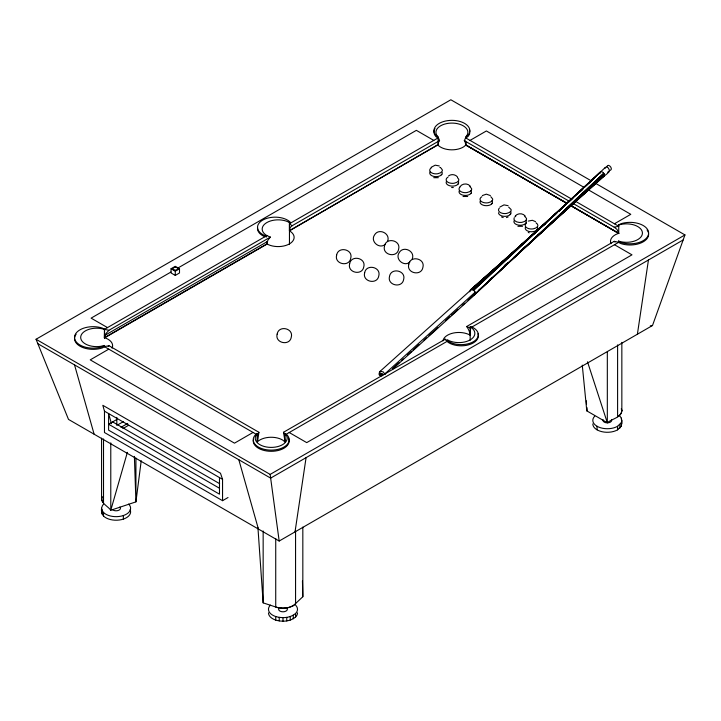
<?xml version="1.0" encoding="UTF-8"?>
<svg xmlns="http://www.w3.org/2000/svg" width="721" height="721" viewBox="0 0 721 721"><rect width="100%" height="100%" fill="white"/><g stroke="black" fill="none" stroke-linecap="round" stroke-linejoin="round"><path stroke-width="1.08" d="M567.121 203.358L465.784 144.849L465.793 141.902L465.784 145.101L463.729 146.805A15.97 9.22 0 0 1 438.467 145.597L438.035 140.577M442.964 340.889A15.97 9.22 0 0 1 453.41 333.021A15.97 9.22 0 0 1 470.164 335.166L470.624 327.794M74.542 338.6A18.602 10.743 0 0 0 102.13 348L104.626 346.756L104.626 345.575L102.13 346.819A18.602 10.743 0 0 1 74.542 337.41A18.602 10.743 0 0 1 102.13 328.01L104.626 329.254L104.41 337.68L266.896 243.905A15.97 9.22 0 0 0 289.454 243.887A15.97 9.22 0 0 0 289.454 230.846L438.062 144.57M257.307 442.018L257.307 433.718L255.288 434.952A17.962 10.364 0 0 0 271.195 450.129A17.962 10.364 0 0 0 287.111 434.952L285.128 433.7L285.128 442L282.758 440.116A15.97 9.22 0 0 0 257.559 441.685L258.911 432.276L108.961 345.701L104.428 346.639L104.428 345.458L100.679 346.332A15.97 9.22 0 0 1 80.68 337.347A15.97 9.22 0 0 1 100.895 328.524L108.898 330.299L270.357 237.083L266.86 235.587L104.419 329.371L104.419 337.978L266.86 244.194L267.833 240.273L270.357 237.083M439.639 140.577L291.663 226.015A13.924 6.922 66.1 0 0 289.472 230.612L438.053 144.84C437.629 142.01 441.189 140.144 438.035 137.945L289.454 223.726L289.454 230.846M103.518 438.972L103.518 502.988C101.949 501.329 100.994 498.797 102.067 496.625C99.741 502.825 108.015 506.142 110.782 510.252L135.927 501.87L141.226 460.728M621.844 342.349L621.844 410.871C620.943 417.82 611.687 418.874 607.325 422.722L586.795 410.871L582.262 365.132M295.024 531.9L306.074 457.664M637.391 334.229L648.449 259.993M104.419 337.978L105.681 333.895L108.898 330.299M604.964 168.489C604.955 166.488 607.56 166.785 608.371 168.101C611.633 171.517 606.091 174.275 603.982 176.294L547.96 226.115M603.144 176.753C606.181 175.636 602.63 170.084 600.223 172.058L473.724 290.157L470.822 289.671L469.732 291.789M606.866 166.767C607.911 162.45 613.877 169.093 610.128 170.444M130.122 509.666A14.519 8.382 0 0 1 121.651 519.589A14.519 8.382 0 0 1 103.518 516.029C100.706 512.847 100.706 507.278 103.518 504.087M101.571 511.838L102.067 509.666M387.538 241.328C390.89 233.532 378.75 227.647 374.587 234.866C369.909 241.337 379.363 249.511 385.185 244.392M412.205 259.019C415.557 251.223 403.418 245.347 399.254 252.566C394.576 259.037 404.03 267.212 409.861 262.093M621.844 410.871L621.358 408.699C622.872 411.889 620.366 415.287 617.6 416.792L617.6 344.908M592.806 423.912A14.519 8.382 0 0 0 601.774 431.654A14.519 8.382 0 0 0 617.6 429.833L621.358 426.075C620.952 422.686 623.025 418.82 619.907 416.161M621.358 426.075L621.844 420.352M127.374 452.319L110.782 510.252L110.782 442.856M591.31 180.863L450.85 99.768L36.05 339.258L68.495 419.406L279.18 541.038L652.505 325.504L684.95 234.929L596.186 183.684M438.116 144.083L438.053 144.84M382.094 373.739L382.175 374.532A1.875 1.208 7.8 0 0 382.824 375.244M257.325 441.748L257.307 434.907L258.911 432.276M465.784 144.849C465.288 141.334 462.846 138.657 467.794 136.72A17.953 10.364 0 0 0 469.804 132.655M381.779 373.775L380.571 374.722L381.769 374.56M459.89 186.901C462.017 183.305 467.596 182.936 470.254 186.108M469.822 186.451L471.561 188.56A4.741 2.74 0 0 1 471.137 190.416L469.822 191.606L466.992 192.552A6.309 3.641 0 0 1 460.349 191.245A6.309 3.641 0 0 1 459.89 187.208M490.812 196.707L492.551 198.807A4.741 2.74 0 0 1 492.128 200.663L490.812 201.862L487.982 202.799A6.309 3.641 0 0 1 480.88 201.105A6.309 3.641 0 0 1 481.889 196.707M524.69 216.264L526.438 218.373A4.741 2.74 0 0 1 526.015 220.229L524.69 221.419L521.86 222.365A6.309 3.641 0 0 1 514.136 217.904M594.753 416.161A14.519 8.382 0 0 0 598.493 427.003A14.519 8.382 0 0 0 617.6 426.282L621.358 422.524M257.307 433.718L255.874 435.592A15.97 9.22 0 0 0 272.908 447.353A15.97 9.22 0 0 0 285.219 433.763L285.128 433.7M441.387 174.906L441.82 174.383M457.808 184.396L458.25 183.864M470.705 193.706L471.137 193.174M491.695 203.953L492.128 203.43M510.18 214.624L510.612 214.101M525.573 223.519L526.015 222.987M536.875 230.035L537.307 229.512M302.829 527.096L302.829 596.736L293.258 605.73L288.553 607.551L282.993 608.191L277.432 607.551L263.156 602.873L257.947 527.754M108.177 346.486L108.961 345.701M586.858 184.729L473.724 290.157L475.527 292.753L474.977 294.538L392.837 368.927M588.498 183.206L605.298 167.461M476.257 292.726L467.974 300.287M478.726 290.428L516.66 255.18M519.138 252.882L604.072 173.95L473.778 295.033L476.257 292.744M478.735 290.455L604.27 174.626L518.435 253.359M547.969 220.815L472.985 289.77L599.98 172.508L599.935 173.725M549.618 219.301L565.273 204.899M568.572 201.871L582.577 188.992M594.113 178.384L584.226 187.478L486.387 130.961L470.029 140.406M489.55 279.856L492.028 277.585M501.104 269.257L508.53 262.444M512.658 258.659L516.786 254.874M594.077 178.375L472.219 289.554L538.56 229.377M488.829 280.595L492.155 277.567M499.635 270.745L507.945 263.174M510.432 260.894L604.324 175.266L554.494 220.365M541.056 227.124L555.152 214.335M559.298 210.577L565.931 204.557M568.418 202.304L571.735 199.293M580.035 191.777L582.523 189.515M475.319 292.032L384.906 373.839A1.839 0.631 -22.7 0 1 383.842 374.388A1.893 0.649 -22.7 0 1 382.22 374.605L382.175 374.532M504.673 265.463L506.331 263.958M521.274 250.43L530.413 242.166M532.071 240.661L536.226 236.903M537.884 235.397L552.836 221.87M392.431 368.683L399.074 362.672M401.561 360.419L403.219 358.914M407.374 355.156L411.52 351.397M413.178 349.892L418.991 344.638M423.975 340.123L426.462 337.87M428.959 335.616L438.089 327.352M445.56 320.584L449.706 316.825M451.364 315.32L458.006 309.309M462.161 305.551L464.648 303.298M547.239 221.554L379.661 371.721L379.084 373.577L380.273 375.731M556.558 212.821L471.48 289.518L503.231 261.11M559.063 210.568L573.24 197.779M579.08 192.516L583.253 188.758M504.015 266.175L506.521 263.913M514.037 257.136L516.542 254.883M519.886 251.872L604.225 175.843M431.14 167.317L435.196 165.172L439.305 165.956M499.932 207.035L503.988 204.89L508.098 205.674M515.326 215.921C517.786 213.037 522.68 213.037 525.131 215.921M504.898 259.614L524.113 242.427M526.618 240.183L539.984 228.224M541.66 226.727L545.833 222.987M551.682 217.751L555.855 214.02M559.199 211.028L561.704 208.784M550.592 218.562L552.277 217.066M553.953 215.57L557.315 212.569M558.991 211.073L562.353 208.081M522.671 248.799L524.347 247.303M532.846 239.615L536.091 236.839M537.884 235.118L546.987 227.124M470.29 290.004L524.879 241.805M526.564 240.318L529.917 237.353M534.117 233.64L540.002 228.449M541.678 226.971L545.04 224.006M470.822 289.671L530.593 236.83M533.964 233.856L535.649 232.369M543.228 225.664L545.752 223.438M609.065 171.706L607.677 172.13M571.789 199.149L465.811 137.963L466.099 136.53A15.97 9.22 0 0 0 453.23 123.12A15.97 9.22 0 0 0 436.692 135.115L438.035 136.765L438.035 139.703M448.462 175.996C451.031 173.869 455.194 174.275 457.366 176.798M482.349 195.553L486.351 194.156L490.352 195.553M270.42 605.099A14.519 8.382 0 0 0 275.728 616.545C282.299 618.465 290.184 618.095 295.565 613.481A14.519 8.382 0 0 0 295.565 605.099M268.473 612.841A14.519 8.382 0 0 0 275.728 620.105C282.299 622.025 290.184 621.646 295.565 617.032A14.519 8.382 0 0 0 297.512 612.841M465.928 138.026L465.928 136.846L467.794 135.53A17.953 10.364 0 0 0 451.905 120.353A17.953 10.364 0 0 0 436.016 135.53L437.89 136.846L437.89 138.026L436.016 136.72A17.953 10.364 0 0 1 434.97 128.464M171.048 268.753L175.275 266.31L179.502 268.753L179.502 272.971L175.275 275.413L171.048 272.971L171.048 268.753L175.275 271.195L179.502 268.753M170.958 272.033L91.107 318.141L107.546 327.631M177.781 268.104L416.368 130.348L433.781 140.406M266.86 235.587A15.97 9.22 0 0 1 266.86 222.546A15.97 9.22 0 0 1 289.454 222.546L290.058 222.194L289.301 221.32A17.592 10.157 0 0 0 262.579 220.184A17.592 10.157 0 0 0 264.922 235.596L266.22 235.956L266.22 237.146M105.086 335.247L267.374 241.553M108.781 349.153L90.233 359.869L234.496 443.163L253.053 432.447M116.82 419.487L108.61 424.227L219.481 488.243M117.784 424.867L123.534 421.542M120.957 427.328L127.725 423.425M122.894 428.589L128.689 425.237M614.427 223.771L630.785 214.326L588.147 189.704M285.128 442L283.488 432.276L445.127 339.249M470.128 334.905L469.515 332.093A13.96 9.04 53 0 0 467.28 327.397L466.64 326.532L614.211 241.337L618.735 242.274L618.735 241.093L619.519 241.391A15.97 9.22 0 0 0 642.402 233.604A15.97 9.22 0 0 0 621.178 224.375L618.537 224.952L618.537 226.142M447.092 340.186L447.579 339.906A15.97 9.22 0 0 0 470.164 339.906A15.97 9.22 0 0 0 470.164 326.865L471.904 327.01A17.133 9.896 0 0 1 473.228 341.79A17.133 9.896 0 0 1 447.66 340.808L447.092 340.186L447.66 341.988A17.133 9.896 0 0 0 468.506 344.872A17.133 9.896 0 0 0 477.924 333.76M648.63 234.271A18.584 10.725 0 0 1 621.024 243.644L618.537 242.391L618.735 241.093M286.039 434.357L447.579 341.096L444.947 339.059L445.362 340.051M471.597 327.226L618.735 242.274M222.555 500.689L222.555 479.348L220.482 473.228L102.815 405.301L104.473 411.177L104.473 432.519L222.555 500.689L228.025 497.526M36.05 339.258L270.15 474.409L684.95 234.929M683.148 239.958L270.645 478.113L37.852 343.71M618.537 224.952L621.024 223.708A18.584 10.725 0 0 1 648.63 233.081A18.584 10.725 0 0 1 621.024 242.454L618.537 241.211M508.098 216.994L506.466 217.589M528.259 221.086L532.368 220.302L535.523 221.635M618.753 225.078L618.726 233.397L617.455 233.757A15.97 9.22 0 0 0 610.975 243.653M438.35 177.699L433.727 177.699M467.668 196.491L463.044 196.491M522.545 226.304L517.921 226.304M573.285 203.574L614.211 227.196L618.753 226.268L575.664 201.384M650.297 325.865L652.505 325.504M453.311 187.541L451.616 187.541M466.64 326.532L470.164 328.055M104.41 337.68L104.734 337.761A15.97 9.22 0 0 1 112.052 348.162M503.195 217.589L501.564 216.994M439.846 167.371L440.504 167.66M508.638 207.089L511.036 209.478A4.741 2.74 0 0 1 510.612 211.334L509.296 212.533L506.466 213.47A6.309 3.641 0 0 1 499.824 212.172A6.309 3.641 0 0 1 499.365 208.135M528.259 232.405L529.214 232.829M464.171 140.577L569.392 201.321M571.014 205.611L618.753 233.379L570.996 205.836M567.094 203.412L465.811 145.074L567.121 203.574M570.987 205.656L618.753 233.379M614.49 244.734L631.984 254.837L306.722 442.622L289.22 432.519M104.428 346.639L256.334 434.348M257.307 434.907L257.163 433.636M104.473 411.177L222.555 479.348M112.638 421.902L219.626 483.665M614.211 227.196L616.96 229.377L618.708 233.144M535.991 222.789L536.487 223.168M457.429 177.519L458.673 179.25A4.741 2.74 0 0 1 458.25 181.106L456.925 182.296L454.095 183.242A6.309 3.641 0 0 1 447.002 181.539A6.309 3.641 0 0 1 448.002 177.141M441 168.038L442.243 169.768A4.741 2.74 0 0 1 441.82 171.616L440.504 172.815L437.674 173.752A6.309 3.641 0 0 1 430.572 172.058A6.309 3.641 0 0 1 431.573 167.66M289.454 223.726L292.077 225.763M614.211 241.337L614.995 242.121M289.301 222.501L290.058 223.384L290.058 222.194M536.992 223.546L537.731 224.898A4.741 2.74 0 0 1 537.307 226.745L535.991 227.944L533.161 228.881A6.309 3.641 0 0 1 526.519 227.584A6.309 3.641 0 0 1 526.06 223.546M526.015 220.22L526.33 222.546L524.69 224.186A6.309 3.641 0 0 1 517.074 224.763A6.309 3.641 0 0 1 514.136 220.662M492.128 200.663L492.443 202.989L490.812 204.62A6.309 3.641 0 0 1 483.196 205.197A6.309 3.641 0 0 1 480.249 201.105M471.137 190.407L471.453 192.732L469.822 194.364A6.309 3.641 0 0 1 462.206 194.949A6.309 3.641 0 0 1 459.259 190.849M101.571 508.287L102.067 510.45L103.518 512.478L103.518 516.029M283.488 432.276L285.128 434.88L285.237 433.636M438.035 137.945L438.116 138.081M587.507 361.816L607.325 422.722L607.325 351.965M385.122 374.587L383.239 371.874L380.219 371.378A1.866 1.343 67.7 0 0 380.291 373.415A1.866 1.343 67.7 0 0 381.869 374.46M238.831 459.746L258.415 529.052M111.494 423.75L108.61 413.557L108.61 430.158L219.481 494.173L219.481 477.572M74.533 364.889L94.118 434.195M621.844 423.912L621.358 418.18M537.623 227.187L537.623 229.071L535.991 230.702A6.309 3.641 0 0 1 528.367 231.279A6.309 3.641 0 0 1 525.429 227.187M510.928 211.776L510.928 213.659L509.296 215.291A6.309 3.641 0 0 1 502.411 216.084A6.309 3.641 0 0 1 498.517 212.713M458.565 181.539L458.565 183.422L456.925 185.063A6.309 3.641 0 0 1 449.309 185.639A6.309 3.641 0 0 1 446.371 181.539M442.243 172.526L442.135 173.941L440.504 175.573A6.309 3.641 0 0 1 432.879 176.149A6.309 3.641 0 0 1 429.941 172.058M270.15 474.409L279.18 541.038M586.38 400.795L586.515 404.157M586.66 407.509L586.795 410.871L586.795 407.5M134.385 456.375L135.927 501.87L135.927 458.06M302.45 581.045L302.829 596.736M619.907 424.543L619.907 428.103M617.6 426.282L617.6 429.833M597.06 426.282L597.06 429.833M470.164 326.865L470.164 340.249M295.565 530.989L295.565 603.991C290.184 608.605 282.299 608.984 275.728 607.064L275.728 538.551M295.565 613.481L295.565 617.032M293.258 615.211L293.258 618.771M290.257 616.545L290.257 620.105M289.454 222.546L289.454 244.563M286.751 617.383L286.751 620.943M282.993 617.672L282.993 621.232M279.234 617.383L279.234 620.943M275.728 616.545L275.728 620.105M266.86 241.85L266.86 244.194M263.156 530.989L263.156 602.873M175.275 271.195L175.275 275.413M128.671 504.087A14.519 8.382 0 0 1 123.354 515.542L123.354 519.102M116.82 417.351L116.82 425.417M102.067 510.45L102.067 514.01M101.571 438.143L101.571 498.797M379.291 374.334A1.839 0.631 -22.7 0 0 379.219 374.812A1.893 0.649 -22.7 0 0 380.598 374.812M381.833 376.092A1.866 1.226 85 0 1 381.95 373.802M514.767 217.021A6.309 3.641 0 0 1 515.767 216.264M611.534 419.703A4.353 2.514 0 0 1 607.325 422.866A4.353 2.514 0 0 1 603.117 419.703M647.052 229.936A18.584 10.725 0 0 1 648.567 233.388M288.256 437.692A17.962 10.364 0 0 1 273.412 451.229A17.962 10.364 0 0 1 253.287 440.198M74.605 337.716A18.602 10.743 0 0 1 76.12 334.265M469.353 129.474A17.953 10.364 0 0 1 469.849 131.601M264.922 236.785A17.592 10.157 0 0 1 257.577 227.638M287.201 608.641A4.353 2.514 0 0 1 282.993 611.805A4.353 2.514 0 0 1 278.784 608.641M123.354 515.542A14.519 8.382 0 0 1 103.518 512.478M119.866 507.025A4.353 2.514 0 0 1 118.271 510.459A4.353 2.514 0 0 1 112.323 509.54M266.896 243.653L266.887 241.634L266.896 243.653M277.152 334.111C274.647 343.151 289.824 346.35 291.284 337.158C293.789 328.118 278.612 324.919 277.152 334.111M336.626 255.162C334.12 264.192 349.297 267.401 350.757 258.199C353.263 249.169 338.086 245.96 336.626 255.162M349.64 263.796C347.134 272.826 362.321 276.035 363.781 266.833C366.286 257.803 351.1 254.594 349.64 263.796M364.646 272.826C362.14 281.866 377.326 285.065 378.786 275.873C381.292 266.833 366.115 263.634 364.646 272.826M384.482 246.122C381.977 255.162 397.154 258.361 398.623 249.169C401.128 240.129 385.942 236.93 384.482 246.122M389.511 276.422C387.006 285.453 402.183 288.661 403.652 279.46C406.157 270.429 390.971 267.221 389.511 276.422M408.762 264.301C406.256 273.34 421.434 276.54 422.903 267.347C425.408 258.307 410.222 255.108 408.762 264.301M603.738 173.292L474.436 294.871L603.738 173.292M173.743 269.717A2.37 1.37 0 0 0 177.69 269.059A2.37 1.37 0 0 0 174.734 267.41A2.37 1.37 0 0 0 173.743 269.717"/></g></svg>
